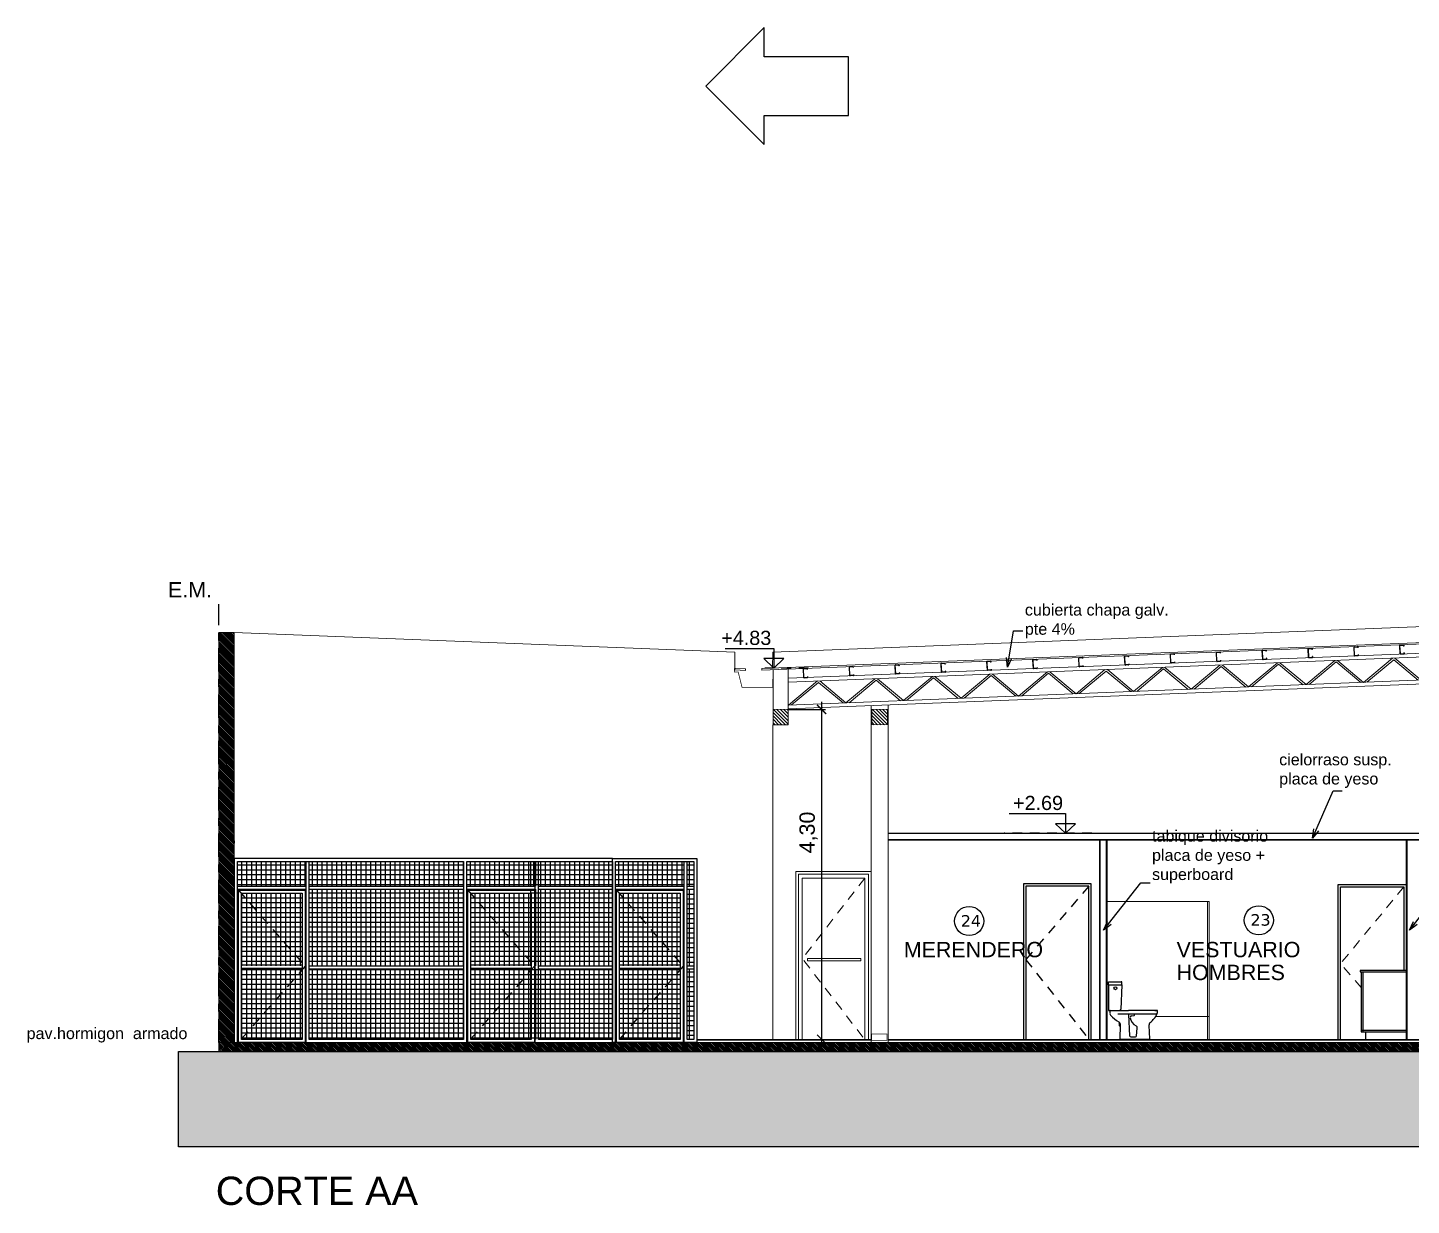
# Model space of a CAD drawing. Header units: metres. Extents: x 1166 to 1459, y -137 to 62.
# Drawn here: x 1256.08 to 1274.12, y -62.71 to -47.35 of the extents above; entities that cross this region are included whole.
import ezdxf

# ---------------------------------------------------------------- set-up
doc = ezdxf.new("R2010")
doc.units = ezdxf.units.M
doc.header["$LTSCALE"] = 0.508
doc.header["$PDMODE"] = 1
doc.header["$PDSIZE"] = -2
for name, pattern in [('ACAD_ISO10W100', [18, 12, -3, 0, -3]), ('DASHED2', [0.375, 0.25, -0.125]), ('HIDDEN', [0.375, 0.25, -0.125]), ('HIDDEN2', [0.1875, 0.125, -0.0625])]:
    doc.linetypes.add(name, pattern=pattern)
doc.layers.get('0').update_dxf_attribs({"color": 9})
doc.layers.get('Defpoints').update_dxf_attribs({"color": 9})
for name, color, linetype in [('1-EJES', 9, 'ACAD_ISO10W100'), ('2-texto', 9, 'Continuous'), ('3-muros', 9, 'Continuous'), ('3-tabiques', 9, 'Continuous'), ('3-VISTA', 9, 'Continuous'), ('4-carpinterias', 9, 'Continuous'), ('8-cotas-100', 9, 'Continuous'), ('9-Hatch', 9, 'Continuous'), ('9-Hatch existente', 9, 'Continuous'), ('arq 0.09', 9, 'Continuous'), ('arq gris 251', 9, 'Continuous'), ('artef', 9, 'Continuous'), ('Estructura', 9, 'HIDDEN2'), ('Metálica', 9, 'Continuous')]:
    doc.layers.add(name, color=color, linetype=linetype)
doc.styles.add('swiss', font='swissel.ttf')
doc.dimstyles.new('dim-100', dxfattribs={"dimtxt": 0.2, "dimasz": 0.12, "dimexe": 0.05, "dimexo": 0, "dimgap": 0.05, "dimtad": 1, "dimzin": 4, "dimtxsty": 'swiss', "dimblk": 'ARCHTICK', "dimcen": 0.5, "dimdle": 0.1, "dimclrd": 256, "dimclre": 252, "dimclrt": 256, "dimadec": 0, "dimazin": 0, "dimtfac": 1, "dimtix": 1, "dimtmove": 2, "dimatfit": 3, "dimldrblk": 'OPEN30', "dimfxl": 0.05, "dimtolj": 1, "dimtzin": 0, "dimarcsym": 0})
pattern_1 = [(315, (2e-13, 2.091371), (0.01122532015, 0.01122532015), [])]

# ---------------------------------------------------------------- blocks, each defined once
blk = doc.blocks.new('INOD_BARI_VL')
for p, q in [((-0.345, 0.71), (-0.345, 0.748)), ((-0.344, 0.749), (-0.181, 0.749)), ((-0.17, 0.71), (-0.171, 0.739)), ((-0.345, 0.71), (-0.345, 0.376)), ((-0.345, 0.71), (-0.335, 0.71)), ((-0.335, 0.71), (-0.18, 0.71)), ((-0.17, 0.71), (-0.185, 0.389)), ((-0.18, 0.71), (-0.17, 0.71)), ((-0.344, 0.375), (-0.291, 0.375)), ((-0.33, 0.371), (-0.328, 0.333)), ((-0.326, 0.375), (-0.085, 0.375)), ((-0.291, 0.375), (-0.228, 0.375)), ((-0.228, 0.375), (-0.198, 0.375)), ((-0.195, 0.378), (-0.195, 0.378)), ((0.287, 0.375), (-0.085, 0.375)), ((0.258, 0.375), (0.287, 0.375)), ((-0.195, 0.005), (-0.19, 0.183)), ((-0.085, 0.32), (-0.07, 0.044)), ((-0.048, 0.303), (-0.013, 0.311)), ((0.021, 0.044), (0.03, 0.145)), ((0.195, 0.005), (0.183, 0.18))]:
    blk.add_line(p, q)
at = {"linetype": 'Continuous'}
for p, q in [((0.283, 0.325), (-0.226, 0.325)), ((-0.19, 0), (0.19, 0)), ((-0.055, 0.03), (0.006, 0.03))]:
    blk.add_line(p, q, dxfattribs=at)
blk.add_circle((-0.255, 0.665), 0.02)
for centre, radius, start, end in [((-0.344, 0.748), 0.001, 90, 180), ((-0.181, 0.739), 0.01, 1.7993, 90), ((-0.344, 0.376), 0.001, 180, 270), ((-0.326, 0.371), 0.004, 90, 183.3003), ((-0.198, 0.378), 0.003, 270, 343.437), ((-0.183, 0.374), 0.0123, 109.7427, 163.437), ((-0.189, 0.389), 0.004, 289.7427, 357.3974), ((0.287, 0.368), 0.007, 352.0317, 90), ((0.083, 0.396), 0.213, 343.1846, 352.0317), ((-0.298, 0.334), 0.03, 183.3003, 227.0437), ((0.202, 0.837), 0.739, 225.2479, 235.8881), ((-0.24, 0.184), 0.05, 358.5292, 55.8881), ((-0.139, 0.196), 0.0706, 160.3709, 173.5063), ((-0.158, 0.199), 0.0508, 174.7663, 229.8364), ((-0.044, 0.284), 0.02, 101.4063, 189.062), ((0.078, 0.303), 0.144, 189.062, 243.5748), ((-0.015, 0.318), 0.00739, 289.6786, 90), ((0.228, 0.183), 0.046, 131.2869, 184), ((-0.204, 0.676), 0.61, 311.2869, 316.3291), ((0.04, 0.44), 0.27, 316.8518, 327.5968), ((0.115, 0.392), 0.181, 327.5829, 341.6017), ((-0.19, 0.005), 0.005, 178.5292, 270), ((-0.055, 0.045), 0.015, 183.0053, 270), ((0.006, 0.045), 0.015, 270, 354.6669), ((0, 0.148), 0.03, 354.6669, 63.5748), ((0.19, 0.005), 0.005, 270, 4)]:
    blk.add_arc(centre, radius, start, end)
blk = doc.blocks.new('_ARCHTICK')
at = {"color": 0, "linetype": 'ByBlock', "const_width": 0.15}
blk.add_lwpolyline([(-0.5, -0.5), (0.5, 0.5)], dxfattribs=at)
blk = doc.blocks.new('_Open30')
at = {"color": 0, "linetype": 'ByBlock', "lineweight": -2}
for p, q in [((-1, 0.27), (0, 0)), ((0, 0), (-1, -0.27)), ((0, 0), (-1, 0))]:
    blk.add_line(p, q, dxfattribs=at)
blk = doc.blocks.new('C120x50x15x2')
for p, q in [((-0.025, 0.004), (-0.025, 0.116)), ((-0.023, 0.004), (-0.023, 0.116)), ((-0.021, 0.12), (0.021, 0.12)), ((-0.021, 0.118), (0.021, 0.118)), ((0.021, 0.002), (-0.021, 0.002)), ((0.021, 0), (-0.021, 0)), ((0.023, 0.116), (0.023, 0.105)), ((0.025, 0.105), (0.023, 0.105)), ((0.023, 0.015), (0.023, 0.004)), ((0.025, 0.015), (0.023, 0.015)), ((0.025, 0.116), (0.025, 0.105)), ((0.025, 0.015), (0.025, 0.004))]:
    blk.add_line(p, q)
for centre, radius, start, end in [((-0.021, 0.116), 0.004, 90, 180), ((-0.021, 0.004), 0.004, 180, 270), ((-0.021, 0.116), 0.002, 90, 180), ((-0.021, 0.004), 0.002, 180, 270), ((0.021, 0.116), 0.004, 0, 90), ((0.021, 0.116), 0.002, 0, 90), ((0.021, 0.004), 0.004, 270, 0), ((0.021, 0.004), 0.002, 270, 0)]:
    blk.add_arc(centre, radius, start, end)
blk = doc.blocks.new('*D409')
at = {"layer": '8-cotas-100', "color": 252, "lineweight": -2, "transparency": 16777216}
for p, q in [((1265.997, -56.239), (1266.483, -56.239)), ((1265.999, -60.542), (1266.483, -60.542))]:
    blk.add_line(p, q, dxfattribs=at)
at = {"layer": '8-cotas-100', "lineweight": -2, "transparency": 16777216}
blk.add_line((1266.433, -56.139), (1266.433, -60.642), dxfattribs=at)
at = {"layer": 'Defpoints', "color": 0, "transparency": 16777216}
for p in [(1265.997, -56.239), (1265.999, -60.542), (1266.433, -60.542)]:
    blk.add_point(p, dxfattribs=at)
at = {"layer": '8-cotas-100', "lineweight": -2, "transparency": 16777216, "xscale": 0.12, "yscale": 0.12, "zscale": 0.12}
for p, rotation in [((1266.433, -56.239), 90), ((1266.433, -60.542), 270)]:
    blk.add_blockref('_ARCHTICK', p, dxfattribs=dict(at, rotation=rotation))
at = {"layer": '8-cotas-100', "transparency": 16777216, "insert": (1266.262, -57.844), "char_height": 0.2, "attachment_point": 5, "rotation": 90, "style": 'swiss'}
blk.add_mtext('\\A1;4,30', dxfattribs=at)

msp = doc.modelspace()

# ---------------------------------------------------------------- hatches: boundary and pattern name
at = {"layer": '9-Hatch', "linetype": 'Continuous', "lineweight": 0}
h = msp.add_hatch(dxfattribs=at)
h.set_pattern_fill('ANSI31', color=256, scale=0.01, angle=-90)
h.set_pattern_definition([(315, (0, 0.33), (0.0224506403, 0.0224506403), [])])
h.paths.add_polyline_path([(1265.997, -56.239), (1265.799, -56.239), (1265.799, -56.439), (1265.997, -56.439)])
h = msp.add_hatch(dxfattribs=at)
h.set_pattern_fill('ANSI31', color=256, scale=0.01, angle=-90)
h.set_pattern_definition([(315, (1.29158, 0.33), (0.0224506403, 0.0224506403), [])])
h.paths.add_polyline_path([(1267.288, -56.239), (1267.09, -56.239), (1267.09, -56.439), (1267.288, -56.439)])
h = msp.add_hatch(dxfattribs=at)
h.set_pattern_fill('ANSI31', color=256, scale=0.005, angle=-90)
h.set_pattern_definition(pattern_1)
h.paths.add_polyline_path([(1321.964, -60.582), (1301.974, -60.582), (1258.574, -60.582), (1258.574, -60.702), (1321.964, -60.702)])
at = {"layer": '9-Hatch'}
h = msp.add_hatch(dxfattribs=at)
h.set_pattern_fill('HOUND', color=256, scale=0.1, angle=45)
h.paths.add_polyline_path([(1323.684, -61.944), (1323.684, -60.702), (1258.047, -60.702), (1258.047, -61.944)])
at = {"layer": '9-Hatch existente', "linetype": 'Continuous', "lineweight": 0}
h = msp.add_hatch(dxfattribs=at)
h.set_pattern_fill('ANSI31', color=256, scale=0.005, angle=-90)
h.set_pattern_definition(pattern_1)
h.paths.add_polyline_path([(1258.774, -55.234), (1258.574, -55.234), (1258.574, -60.586), (1258.774, -60.586)])
at = {"layer": 'arq gris 251'}
h = msp.add_hatch(dxfattribs=at)
h.set_pattern_fill('NET', color=256, scale=0.02, style=0)
h.set_pattern_definition([(0, (-2170.3802, -2357.79243), (0, 0.0635), []), (90, (-2170.3802, -2357.79243), (-0.0635, 0), [])])
h.paths.add_polyline_path([(1258.814, -58.222), (1259.709, -58.222), (1259.709, -58.542), (1258.814, -58.542)])
h = msp.add_hatch(dxfattribs=at)
h.set_pattern_fill('NET', color=256, scale=0.02, style=0)
h.set_pattern_definition([(0, (-2171.36508, -2357.79243), (0, 0.0635), []), (90, (-2171.36508, -2357.79243), (-0.0635, 0), [])])
h.paths.add_polyline_path([(1259.749, -58.222), (1261.764, -58.222), (1261.764, -58.542), (1259.749, -58.542)])
h = msp.add_hatch(dxfattribs=at)
h.set_pattern_fill('NET', color=256, scale=0.02, style=0)
h.set_pattern_definition([(0, (-2173.3702, -2357.79243), (0, 0.0635), []), (90, (-2173.3702, -2357.79243), (-0.0635, 0), [])])
h.paths.add_polyline_path([(1261.804, -58.222), (1262.699, -58.222), (1262.699, -58.542), (1261.804, -58.542)])
h = msp.add_hatch(dxfattribs=at)
h.set_pattern_fill('NET', color=256, scale=0.02, style=0)
h.set_pattern_definition([(0, (-2174.29508, -2357.79243), (0, 0.0635), []), (90, (-2174.29508, -2357.79243), (-0.0635, 0), [])])
h.paths.add_polyline_path([(1262.639, -58.222), (1263.704, -58.222), (1263.704, -58.542), (1262.639, -58.542)])
h = msp.add_hatch(dxfattribs=at)
h.set_pattern_fill('NET', color=256, scale=0.02, style=0)
h.set_pattern_definition([(0, (-2175.3102, -2357.79243), (0, 0.0635), []), (90, (-2175.3102, -2357.79243), (-0.0635, 0), [])])
h.paths.add_polyline_path([(1263.744, -58.222), (1264.639, -58.222), (1264.639, -58.542), (1263.744, -58.542)])
h = msp.add_hatch(dxfattribs=at)
h.set_pattern_fill('NET', color=256, scale=0.02, style=0)
h.set_pattern_definition([(0, (8.553115, -3.655724), (0, 0.0635), []), (90, (8.553115, -3.655724), (-0.0635, 0), [])])
h.paths.add_polyline_path([(1264.764, -58.222), (1264.679, -58.222), (1264.679, -58.542), (1264.764, -58.542)])
h.paths.add_polyline_path([(1264.764, -58.582), (1264.679, -58.582), (1264.679, -59.582), (1264.764, -59.582)])
h.paths.add_polyline_path([(1264.764, -59.622), (1264.679, -59.622), (1264.679, -60.542), (1264.764, -60.542)])
h = msp.add_hatch(dxfattribs=at)
h.set_pattern_fill('NET', color=256, scale=0.02, style=0)
h.set_pattern_definition([(0, (-2170.3802, -2358.79243), (0, 0.0635), []), (90, (-2170.3802, -2358.79243), (-0.0635, 0), [])])
h.paths.add_polyline_path([(1258.867, -58.636), (1258.867, -59.582), (1259.657, -59.582), (1259.657, -58.636)])
h = msp.add_hatch(dxfattribs=at)
h.set_pattern_fill('NET', color=256, scale=0.02, style=0)
h.set_pattern_definition([(0, (-2171.36508, -2358.79243), (0, 0.0635), []), (90, (-2171.36508, -2358.79243), (-0.0635, 0), [])])
h.paths.add_polyline_path([(1259.749, -58.582), (1259.749, -59.582), (1261.764, -59.582), (1261.764, -58.582)])
h = msp.add_hatch(dxfattribs=at)
h.set_pattern_fill('NET', color=256, scale=0.02, style=0)
h.set_pattern_definition([(0, (-2173.3702, -2358.79243), (0, 0.0635), []), (90, (-2173.3702, -2358.79243), (-0.0635, 0), [])])
h.paths.add_polyline_path([(1261.857, -58.636), (1261.857, -59.582), (1262.647, -59.582), (1262.647, -58.636)])
h = msp.add_hatch(dxfattribs=at)
h.set_pattern_fill('NET', color=256, scale=0.02, style=0)
h.set_pattern_definition([(0, (-2174.29508, -2358.79243), (0, 0.0635), []), (90, (-2174.29508, -2358.79243), (-0.0635, 0), [])])
h.paths.add_polyline_path([(1262.639, -58.582), (1262.639, -59.582), (1263.704, -59.582), (1263.704, -58.582)])
h = msp.add_hatch(dxfattribs=at)
h.set_pattern_fill('NET', color=256, scale=0.02, style=0)
h.set_pattern_definition([(0, (-2175.3102, -2358.79243), (0, 0.0635), []), (90, (-2175.3102, -2358.79243), (-0.0635, 0), [])])
h.paths.add_polyline_path([(1263.797, -58.636), (1263.797, -59.582), (1264.587, -59.582), (1264.587, -58.636)])
h = msp.add_hatch(dxfattribs=at)
h.set_pattern_fill('NET', color=256, scale=0.02, style=0)
h.set_pattern_definition([(0, (-2170.3802, -2359.79243), (0, 0.0635), []), (90, (-2170.3802, -2359.79243), (-0.0635, 0), [])])
h.paths.add_polyline_path([(1258.867, -59.622), (1258.867, -60.542), (1259.657, -60.542), (1259.657, -59.622)])
h = msp.add_hatch(dxfattribs=at)
h.set_pattern_fill('NET', color=256, scale=0.02, style=0)
h.set_pattern_definition([(0, (-2171.36508, -2359.79243), (0, 0.0635), []), (90, (-2171.36508, -2359.79243), (-0.0635, 0), [])])
h.paths.add_polyline_path([(1259.749, -59.622), (1259.749, -60.542), (1261.764, -60.542), (1261.764, -59.622)])
h = msp.add_hatch(dxfattribs=at)
h.set_pattern_fill('NET', color=256, scale=0.02, style=0)
h.set_pattern_definition([(0, (-2173.3702, -2359.79243), (0, 0.0635), []), (90, (-2173.3702, -2359.79243), (-0.0635, 0), [])])
h.paths.add_polyline_path([(1261.857, -59.622), (1261.857, -60.542), (1262.647, -60.542), (1262.647, -59.622)])
h = msp.add_hatch(dxfattribs=at)
h.set_pattern_fill('NET', color=256, scale=0.02, style=0)
h.set_pattern_definition([(0, (-2174.29508, -2359.79243), (0, 0.0635), []), (90, (-2174.29508, -2359.79243), (-0.0635, 0), [])])
h.paths.add_polyline_path([(1262.639, -59.622), (1262.639, -60.542), (1263.704, -60.542), (1263.704, -59.622)])
h = msp.add_hatch(dxfattribs=at)
h.set_pattern_fill('NET', color=256, scale=0.02, style=0)
h.set_pattern_definition([(0, (-2175.3102, -2359.79243), (0, 0.0635), []), (90, (-2175.3102, -2359.79243), (-0.0635, 0), [])])
h.paths.add_polyline_path([(1263.797, -59.622), (1263.797, -60.542), (1264.587, -60.542), (1264.587, -59.622)])

# ---------------------------------------------------------------- linework, layer by layer
at = {"layer": '1-EJES', "linetype": 'ACAD_ISO10W100', "ltscale": 0.05}
msp.add_line((1258.574, -60.582), (1258.574, -54.864), dxfattribs=at)
at = {"layer": '2-texto'}
for p, q in [((1265.939, -55.576), (1265.679, -55.576)), ((1269.743, -57.729), (1269.483, -57.729))]:
    msp.add_line(p, q, dxfattribs=at)
at = {"layer": '2-texto', "linetype": 'HIDDEN'}
for p, q in [((1266.261, -55.699), (1265.69, -55.699)), ((1269.955, -57.852), (1268.813, -57.852))]:
    msp.add_line(p, q, dxfattribs=at)
at = {"layer": '2-texto'}
msp.add_lwpolyline([(1265.685, -47.347), (1264.922, -48.11), (1265.685, -48.873), (1265.685, -48.491), (1266.782, -48.491), (1266.782, -47.728), (1265.685, -47.728)], close=True, dxfattribs=at)
for points in [[(1265.175, -55.445), (1265.809, -55.445), (1265.809, -55.699)], [(1265.809, -55.699), (1265.679, -55.576)], [(1265.809, -55.699), (1265.939, -55.576)], [(1268.879, -57.598), (1269.613, -57.598), (1269.613, -57.852)], [(1269.613, -57.852), (1269.483, -57.729)], [(1269.613, -57.852), (1269.743, -57.729)]]:
    msp.add_lwpolyline(points, dxfattribs=at)
for centre in [(1268.356, -58.999), (1272.133, -58.989)]:
    msp.add_circle(centre, 0.19, dxfattribs=at)
at = {"layer": '3-muros', "linetype": 'Continuous', "lineweight": 0}
for p, q in [((1258.574, -60.702), (1258.574, -55.234)), ((1258.574, -55.234), (1258.774, -55.234)), ((1258.774, -55.234), (1258.774, -60.582)), ((1265.799, -56.439), (1265.799, -55.721)), ((1265.998, -56.439), (1265.997, -55.713)), ((1267.079, -56.19), (1267.079, -60.582)), ((1267.299, -56.182), (1267.299, -60.582)), ((1265.797, -56.439), (1265.998, -56.439)), ((1258.574, -57.702), (1258.574, -60.702)), ((1264.804, -60.542), (1267.079, -60.542)), ((1264.804, -60.552), (1267.079, -60.552)), ((1267.299, -60.542), (1280.154, -60.542)), ((1267.299, -60.552), (1280.154, -60.552))]:
    msp.add_line(p, q, dxfattribs=at)
at = {"layer": '3-muros', "lineweight": 0, "const_width": 0.01, "flags": 128}
msp.add_lwpolyline([(1267.086, -60.542), (1267.086, -60.472), (1267.286, -60.472), (1267.286, -60.556), (1267.086, -60.556), (1267.086, -60.472)], dxfattribs=at)
at = {"layer": '3-muros'}
msp.add_lwpolyline([(1258.047, -60.702), (1323.684, -60.702), (1323.684, -61.944), (1258.047, -61.944)], close=True, dxfattribs=at)
at = {"layer": '3-tabiques', "linetype": 'Continuous', "lineweight": 0}
for p, q in [((1265.795, -55.493), (1275.904, -55.093)), ((1265.299, -55.493), (1258.774, -55.234)), ((1265.299, -55.724), (1265.299, -55.493)), ((1265.794, -55.701), (1265.795, -55.493)), ((1265.797, -56.439), (1265.797, -60.542)), ((1267.299, -57.852), (1278.054, -57.852)), ((1267.299, -57.859), (1278.054, -57.859)), ((1267.299, -57.936), (1278.054, -57.936)), ((1267.299, -57.942), (1278.054, -57.942)), ((1270.054, -57.942), (1270.054, -60.542)), ((1270.066, -57.942), (1270.066, -60.542)), ((1270.142, -57.942), (1270.142, -60.542)), ((1270.154, -57.942), (1270.154, -60.542)), ((1274.054, -57.942), (1274.054, -60.542)), ((1274.066, -57.942), (1274.066, -60.542)), ((1271.484, -58.742), (1270.154, -58.742)), ((1271.464, -60.242), (1271.464, -58.742)), ((1271.484, -58.742), (1271.484, -60.542)), ((1271.484, -60.542), (1271.484, -58.742)), ((1271.484, -60.242), (1270.788, -60.242)), ((1271.464, -60.242), (1271.464, -60.542))]:
    msp.add_line(p, q, dxfattribs=at)
at = {"layer": '3-VISTA', "lineweight": 0}
for p, q in [((1265.653, -55.706), (1275.904, -55.301)), ((1265.654, -55.726), (1275.904, -55.321)), ((1266, -55.833), (1275.904, -55.441)), ((1266.002, -55.883), (1275.904, -55.491)), ((1265.441, -55.71), (1265.299, -55.704)), ((1265.44, -55.73), (1265.299, -55.724)), ((1265.44, -55.73), (1265.44, -55.71)), ((1265.653, -55.706), (1265.654, -55.726)), ((1269, -56.064), (1269.377, -55.749)), ((1269.75, -56.035), (1269.409, -55.749)), ((1269.75, -56.035), (1270.127, -55.719)), ((1269.791, -56.033), (1270.143, -55.739)), ((1270.463, -56.007), (1270.143, -55.739)), ((1270.5, -56.005), (1270.159, -55.719)), ((1270.5, -56.005), (1270.876, -55.69)), ((1270.541, -56.003), (1270.892, -55.709)), ((1271.213, -55.977), (1270.892, -55.709)), ((1271.25, -55.975), (1270.909, -55.69)), ((1271.25, -55.975), (1271.626, -55.66)), ((1271.291, -55.974), (1271.642, -55.679)), ((1271.962, -55.947), (1271.642, -55.679)), ((1272, -55.946), (1271.658, -55.66)), ((1272, -55.946), (1272.376, -55.63)), ((1272.04, -55.944), (1272.392, -55.65)), ((1272.712, -55.918), (1272.392, -55.65)), ((1272.749, -55.916), (1272.408, -55.63)), ((1272.749, -55.916), (1273.126, -55.601)), ((1272.79, -55.914), (1273.142, -55.62)), ((1273.462, -55.888), (1273.142, -55.62)), ((1273.499, -55.886), (1273.158, -55.601)), ((1273.499, -55.886), (1273.876, -55.571)), ((1273.54, -55.885), (1273.892, -55.59)), ((1274.212, -55.858), (1273.892, -55.59)), ((1274.249, -55.857), (1273.908, -55.571)), ((1265.998, -56.183), (1275.904, -55.791)), ((1266, -56.233), (1275.904, -55.841)), ((1266, -56.183), (1266.377, -55.868)), ((1266.041, -56.181), (1266.393, -55.887)), ((1266.713, -56.155), (1266.393, -55.887)), ((1266.75, -56.153), (1266.409, -55.868)), ((1266.75, -56.153), (1267.127, -55.838)), ((1266.791, -56.152), (1267.143, -55.857)), ((1267.463, -56.125), (1267.143, -55.857)), ((1267.5, -56.124), (1267.159, -55.838)), ((1267.5, -56.124), (1267.877, -55.808)), ((1267.541, -56.122), (1267.893, -55.828)), ((1268.213, -56.096), (1267.893, -55.828)), ((1268.25, -56.094), (1267.909, -55.808)), ((1268.25, -56.094), (1268.627, -55.779)), ((1268.291, -56.092), (1268.643, -55.798)), ((1268.963, -56.066), (1268.643, -55.798)), ((1269, -56.064), (1268.659, -55.779)), ((1269.041, -56.063), (1269.393, -55.768)), ((1269.713, -56.036), (1269.393, -55.768))]:
    msp.add_line(p, q, dxfattribs=at)
at = {"layer": '4-carpinterias', "linetype": 'DASHED2'}
for p, q in [((1269.918, -58.543), (1269.094, -59.503)), ((1269.094, -59.503), (1269.918, -60.542))]:
    msp.add_line(p, q, dxfattribs=at)
at = {"layer": '4-carpinterias'}
for p, q in [((1274.054, -59.642), (1273.454, -59.642)), ((1273.454, -59.642), (1273.454, -59.662)), ((1273.454, -59.662), (1274.054, -59.662)), ((1273.47, -59.662), (1273.47, -60.442)), ((1273.49, -59.662), (1273.49, -60.442)), ((1273.47, -60.422), (1274.054, -60.422)), ((1273.47, -60.442), (1274.054, -60.442)), ((1273.523, -60.442), (1273.523, -60.542))]:
    msp.add_line(p, q, dxfattribs=at)
at = {"layer": '4-carpinterias', "lineweight": 0, "const_width": 0.01, "flags": 128}
msp.add_lwpolyline([(1265.799, -55.721), (1265.795, -55.951), (1265.395, -55.951), (1265.345, -55.751), (1265.295, -55.751), (1265.297, -55.704), (1265.313, -55.705)], dxfattribs=at)
at = {"layer": '4-carpinterias', "lineweight": 0, "flags": 128}
for points in [[(1267.079, -60.582), (1267.079, -58.353), (1267.079, -58.353), (1266.095, -58.353), (1266.095, -60.542)], [(1267.044, -60.542), (1267.044, -58.388), (1266.13, -58.388), (1266.13, -60.542)], [(1266.994, -60.542), (1266.994, -58.438), (1266.18, -58.438), (1266.18, -60.542)]]:
    msp.add_lwpolyline(points, dxfattribs=at)
at = {"layer": '4-carpinterias', "linetype": 'HIDDEN', "lineweight": 0, "flags": 128}
for points in [[(1266.994, -58.438), (1266.18, -59.49), (1266.994, -60.542)], [(1274.024, -58.553), (1273.2, -59.553), (1273.47, -59.866)]]:
    msp.add_lwpolyline(points, dxfattribs=at)
at = {"layer": '4-carpinterias', "linetype": 'DASHED2'}
for points in [[(1258.827, -58.596), (1259.697, -59.589), (1258.827, -60.582)], [(1261.817, -58.596), (1262.687, -59.589), (1261.817, -60.582)], [(1263.757, -58.596), (1264.627, -59.589), (1263.757, -60.582)]]:
    msp.add_lwpolyline(points, dxfattribs=at)
at = {"layer": '4-carpinterias'}
for points in [[(1269.948, -60.542), (1269.948, -58.513), (1269.064, -58.513), (1269.064, -60.542)], [(1273.17, -60.552), (1273.17, -58.523), (1274.054, -58.523), (1274.054, -59.642)]]:
    msp.add_lwpolyline(points, dxfattribs=at)
at = {"layer": '4-carpinterias', "lineweight": 0, "flags": 128}
msp.add_lwpolyline([(1266.945, -59.486), (1266.247, -59.486), (1266.247, -59.516), (1266.945, -59.516)], close=True, dxfattribs=at)
at = {"layer": '9-Hatch existente', "linetype": 'Continuous', "lineweight": 0}
msp.add_line((1258.574, -60.702), (1258.574, -60.582), dxfattribs=at)
at = {"layer": 'arq 0.09'}
for p, q in [((1258.814, -60.582), (1258.814, -58.222)), ((1259.709, -60.582), (1259.709, -58.222)), ((1259.749, -60.542), (1259.749, -58.222)), ((1261.804, -60.582), (1261.804, -58.222)), ((1261.804, -60.582), (1261.804, -58.222)), ((1262.699, -60.582), (1262.699, -58.222)), ((1262.739, -60.542), (1262.739, -58.222)), ((1263.744, -60.582), (1263.744, -58.222)), ((1264.639, -60.582), (1264.639, -58.222)), ((1264.679, -60.542), (1264.679, -58.222)), ((1258.814, -58.542), (1259.709, -58.542)), ((1258.814, -58.582), (1259.709, -58.582)), ((1259.749, -58.542), (1261.764, -58.542)), ((1259.749, -58.582), (1261.764, -58.582)), ((1261.804, -58.542), (1262.699, -58.542)), ((1261.804, -58.582), (1262.699, -58.582)), ((1262.739, -58.542), (1263.704, -58.542)), ((1262.739, -58.582), (1263.704, -58.582)), ((1263.744, -58.542), (1264.639, -58.542)), ((1263.744, -58.582), (1264.639, -58.582)), ((1264.679, -58.542), (1264.764, -58.542)), ((1264.679, -58.582), (1264.764, -58.582)), ((1259.657, -59.576), (1258.867, -59.576)), ((1259.657, -59.616), (1258.867, -59.616)), ((1259.749, -59.582), (1261.764, -59.582)), ((1259.749, -59.622), (1261.764, -59.622)), ((1262.647, -59.576), (1261.857, -59.576)), ((1262.647, -59.616), (1261.857, -59.616)), ((1262.739, -59.582), (1263.704, -59.582)), ((1262.739, -59.622), (1263.704, -59.622)), ((1264.587, -59.576), (1263.797, -59.576)), ((1264.587, -59.616), (1263.797, -59.616)), ((1264.679, -59.582), (1264.764, -59.582)), ((1264.679, -59.622), (1264.764, -59.622)), ((1259.709, -60.582), (1261.804, -60.582)), ((1262.699, -60.582), (1263.704, -60.582))]:
    msp.add_line(p, q, dxfattribs=at)
for points in [[(1258.774, -57.952), (1258.774, -57.982)], [(1261.764, -58.182), (1258.774, -58.182), (1258.774, -60.582)], [(1258.814, -60.542), (1258.814, -58.222), (1261.764, -58.222), (1261.764, -60.542), (1259.749, -60.542)], [(1263.704, -58.182), (1261.764, -58.182)], [(1261.804, -60.542), (1261.804, -58.222), (1263.704, -58.222), (1263.704, -60.542), (1262.739, -60.542)], [(1263.744, -60.582), (1263.704, -60.582), (1263.704, -58.182), (1264.804, -58.182), (1264.804, -60.582), (1264.639, -60.582)], [(1263.744, -60.542), (1263.744, -58.222), (1264.764, -58.222), (1264.764, -60.542), (1264.679, -60.542)], [(1269.918, -60.542), (1269.918, -58.543), (1269.094, -58.543), (1269.094, -60.542)], [(1273.2, -60.552), (1273.2, -58.553), (1274.024, -58.553), (1274.024, -59.642)]]:
    msp.add_lwpolyline(points, dxfattribs=at)
for points in [[(1258.827, -58.596), (1259.697, -58.596), (1259.697, -60.582), (1258.827, -60.582)], [(1258.867, -58.636), (1259.657, -58.636), (1259.657, -60.542), (1258.867, -60.542)], [(1261.817, -58.596), (1262.687, -58.596), (1262.687, -60.582), (1261.817, -60.582)], [(1261.857, -58.636), (1262.647, -58.636), (1262.647, -60.542), (1261.857, -60.542)], [(1263.757, -58.596), (1264.627, -58.596), (1264.627, -60.582), (1263.757, -60.582)], [(1263.797, -58.636), (1264.587, -58.636), (1264.587, -60.542), (1263.797, -60.542)]]:
    msp.add_lwpolyline(points, close=True, dxfattribs=at)
at = {"layer": 'Estructura', "linetype": 'Continuous', "lineweight": 0}
msp.add_line((1258.574, -60.582), (1301.974, -60.582), dxfattribs=at)
at = {"layer": 'Estructura', "linetype": 'Continuous', "lineweight": 0, "const_width": 0.01}
for points in [[(1265.797, -56.439), (1265.997, -56.439), (1265.997, -56.239), (1265.797, -56.239)], [(1267.088, -56.439), (1267.288, -56.439), (1267.288, -56.239), (1267.088, -56.239)]]:
    msp.add_lwpolyline(points, close=True, dxfattribs=at)

# ---------------------------------------------------------------- block references
at = {"layer": 'artef'}
msp.add_blockref('INOD_BARI_VL', (1270.519, -60.54), dxfattribs=at)
at = {"layer": 'Metálica', "rotation": 2.897112407853484}
for p in [(1269.816, -55.682), (1270.414, -55.66), (1271.011, -55.634), (1271.611, -55.613), (1272.209, -55.587), (1272.808, -55.565), (1273.406, -55.54), (1274.003, -55.518), (1266.225, -55.826), (1266.825, -55.799), (1267.422, -55.776), (1268.022, -55.755), (1268.619, -55.729), (1269.219, -55.707)]:
    msp.add_blockref('C120x50x15x2', p, dxfattribs=at)

# ---------------------------------------------------------------- texts
at = {"layer": '2-texto', "style": 'swiss'}
for s, height, p in [('+4.83', 0.1847, (1265.123, -55.398)), ('+2.69', 0.1847, (1268.928, -57.551)), ('MERENDERO', 0.2, (1267.504, -59.471)), ('VESTUARIO ', 0.2, (1271.061, -59.471)), ('HOMBRES', 0.2, (1271.061, -59.769)), ('CORTE AA', 0.3694, (1258.532, -62.702)), ('CORTE AA', 0.3694, (1258.532, -62.702))]:
    msp.add_text(s, height=height, dxfattribs=at).set_placement(p)
for s, insert, char_height, width, attachment_point in [('E.M.', (1257.91, -54.579), 0.2, 3.10441, 1), ('\\A1;cubierta chapa galv.\\Ppte 4%', (1269.083, -55.31), 0.15, 3.95327, 7), ('\\A1;cielorraso susp.\\Pplaca de yeso', (1272.399, -57.263), 0.15, 3.95327, 7), ('\\A1;tabique divisorio\\Pplaca de yeso +\\Psuperboard', (1270.741, -58.509), 0.15, 3.95327, 7), ('{\\fVerdana|b0|i0|c0|p34;24}', (1268.248, -59.072), 0.15, 0.29475, 7), ('{\\fVerdana|b0|i0|c0|p34;23}', (1272.025, -59.062), 0.15, 0.29475, 7), ('\\A1;pav.hormigon  armado', (1256.066, -60.584), 0.15, 3.95327, 7)]:
    msp.add_mtext(s, dxfattribs=dict(at, insert=insert, char_height=char_height, width=width, attachment_point=attachment_point))

# ---------------------------------------------------------------- dimensions: what is measured, and where the dimension line sits
at = {"layer": '8-cotas-100'}
dim = msp.add_linear_dim(base=(1266.433, -60.542), p1=(1265.997, -56.239), p2=(1265.999, -60.542), angle=90, dimstyle='dim-100', dxfattribs=at)
dim.commit()
dim.dimension.update_dxf_attribs({"geometry": '*D409', "text_midpoint": (1266.262, -57.844), "dimtype": 160})

# ---------------------------------------------------------------- leaders
at = {"layer": '8-cotas-100', "annotation_type": 0, "has_hookline": 1, "hookline_direction": 0}
for points in [[(1268.855, -55.687), (1268.936, -55.214), (1269.056, -55.214)], [(1272.832, -57.92), (1273.102, -57.301), (1273.222, -57.301)], [(1270.11, -59.12), (1270.595, -58.5), (1270.715, -58.5)], [(1274.1, -59.12), (1274.584, -58.5), (1274.704, -58.5)]]:
    msp.add_leader(points, dimstyle='dim-100', override={"dimgap": 0.05, "dimtad": 0, "dimarcsym": 1}, dxfattribs=at)

doc.saveas('drawing.dxf')
